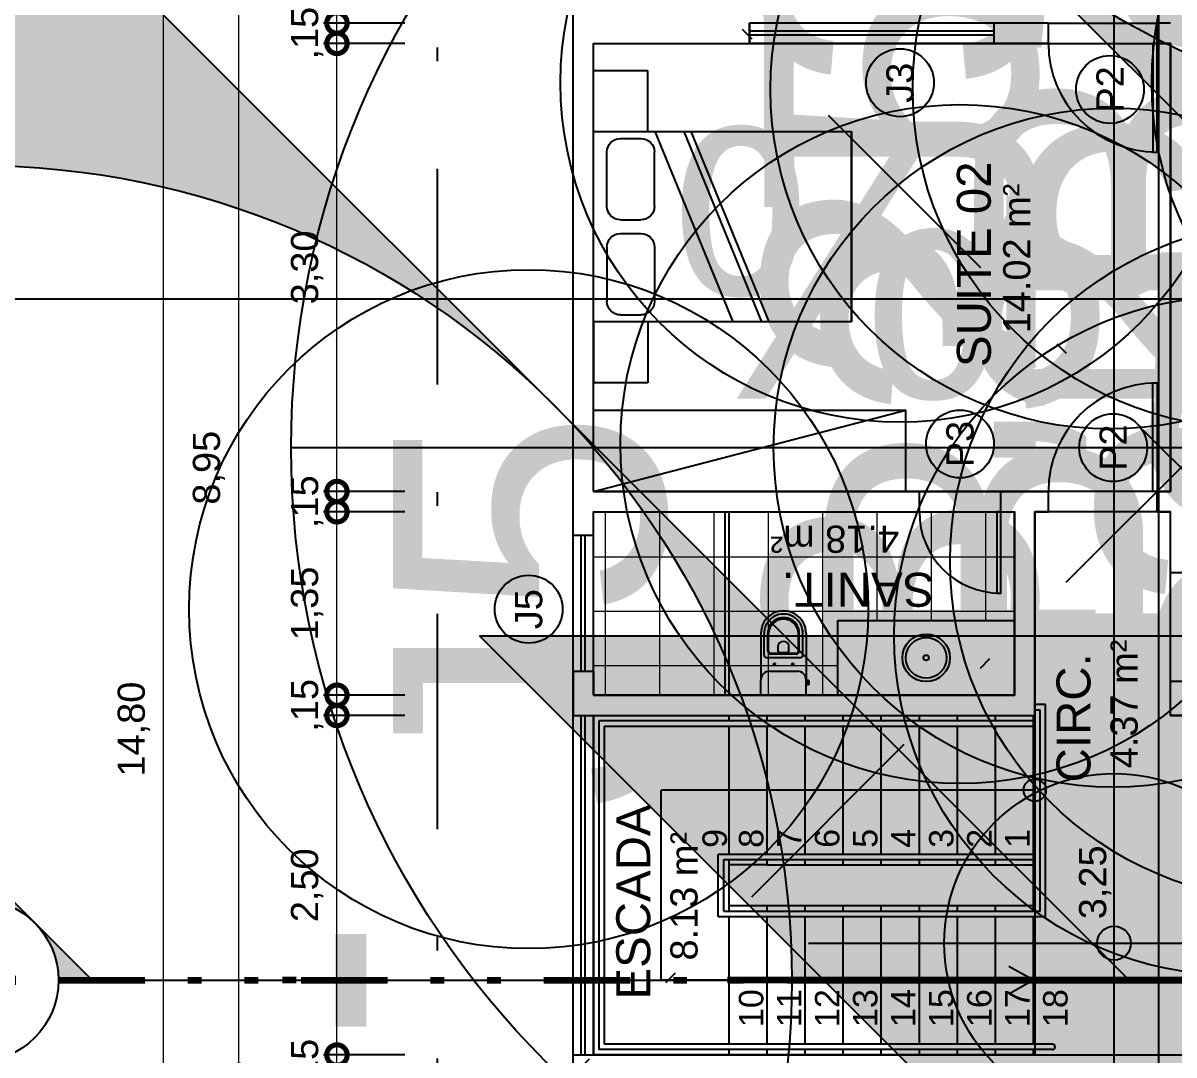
# Model space of a CAD drawing. Header units: metres. Extents: x 47682 to 48001, y 23344 to 23573.
# Drawn here: x 47864.01 to 47872.48, y 23389.68 to 23397.28 of the extents above; entities that cross this region are included whole.
import ezdxf
from ezdxf.enums import TextEntityAlignment as Align

# ---------------------------------------------------------------- set-up
doc = ezdxf.new("R2010")
doc.units = ezdxf.units.M
doc.header["$LTSCALE"] = 0.25
doc.header["$PDMODE"] = 96
doc.linetypes.add('DASHDOT2', pattern=[12.7, 6.35, -3.175, 0, -3.175])
doc.linetypes.add('DIVIDEX2', pattern=[63.5, 25.4, -12.7, 0, -12.7, 0, -12.7])
for name, color, linetype in [('0 @ 0.1', 7, 'Continuous'), ('0 @ 1', 7, 'Continuous'), ('ARQ_ALV CT', 4, 'Continuous'), ('ARQ_ALV VS', 2, 'Continuous'), ('ARQ_ESQ CT', 30, 'Continuous'), ('ARQ_GRADIL', 2, 'Continuous'), ('ARQ_METAL CT', 2, 'Continuous'), ('ARQ_METAL CT @ 1', 2, 'Continuous'), ('ARQ_MOB 01', 1, 'Continuous'), ('ARQ_PISO 01', 1, 'Continuous'), ('ARQ_PROJ SUP', 1, 'DASHDOT2'), ('ARQ_SAN 01', 1, 'Continuous'), ('ARQ_SAN 02', 2, 'Continuous'), ('ARQ_SIMB 01', 1, 'Continuous'), ('ARQ_TXT 01', 1, 'Continuous'), ('LOUÇA', 2, 'Continuous'), ('SIMB_01', 1, 'Continuous'), ('SIMB_02', 2, 'Continuous'), ('SIMB_PREENCHIMENTO', 253, 'Continuous'), ('SIMB_TXT', 1, 'Continuous')]:
    doc.layers.add(name, color=color, linetype=linetype)
for name, color, linetype, true_color, plot in [('ARQ_0', 7, 'Continuous', 0xff7400, False), ('ARQ_0_AREAS', 7, 'Continuous', 0x5a1694, False), ('ARQ_0_AREAS @ 0.1', 7, 'Continuous', 0x5a1694, False), ('ARQ_0_AREAS @ 1', 7, 'Continuous', 0x5a1694, False)]:
    doc.layers.add(name, color=color, linetype=linetype, true_color=true_color, plot=plot)
for name, color, linetype, lineweight in [('ARQ_CINZA 03', 252, 'Continuous', 9), ('ARQ_CINZA 06', 255, 'Continuous', 9), ('SIMB_LCT', 252, 'DIVIDEX2', 100)]:
    doc.layers.add(name, color=color, linetype=linetype, lineweight=lineweight)
doc.layers.add('ARQ_COTA_AZUL', color=5, linetype='Continuous', lineweight=20, true_color=0x0000ff)
doc.styles.add('Annot_1.8mm', font='arial.ttf', dxfattribs={"height": 1.8})
doc.styles.add('Annot_2.0mm', font='arial.ttf', dxfattribs={"height": 2})
doc.styles.add('Annot_2.5mm', font='arial.ttf', dxfattribs={"height": 2.5})
doc.styles.add('cota', font='arial.ttf')
doc.styles.add('SIMB', font='arial.ttf')
doc.dimstyles.new('Info 01 - annot', dxfattribs={"dimtxt": 2, "dimasz": 3, "dimexe": 1, "dimexo": 1, "dimgap": 1, "dimtad": 1, "dimzin": 4, "dimtxsty": 'cota', "dimblk": 'DOTSMALL', "dimcen": 2, "dimdle": 1, "dimclrd": 256, "dimclre": 256, "dimclrt": 1, "dimazin": 2, "dimtfac": 0.09, "dimtix": 1, "dimtmove": 2, "dimatfit": 2, "dimfxl": 5, "dimfxlon": 1, "dimtolj": 1, "dimtzin": 4, "dimlwd": -1, "dimarcsym": 1})

# ---------------------------------------------------------------- blocks, each defined once
blk = doc.blocks.new('nivel_PB_A_D')
at = {"layer": 'SIMB_PREENCHIMENTO', "transparency": 33554587}
h = blk.add_hatch(color=256, dxfattribs=at)
h.dxf.hatch_style = 1
h.paths.add_polyline_path([(0, 1.25, 0.414214), (-1.25, 0), (0, 0)])
h.paths.add_polyline_path([(1.25, 0), (0, 0), (0, -1.25, 0.414214)])
at = {"layer": 'SIMB_01'}
for p, q in [((0, 2.25), (0, -2.25)), ((-2.25, 0), (9.25, 0))]:
    blk.add_line(p, q, dxfattribs=at)
blk.add_circle((0, 0), 1.25, dxfattribs=at)
at = {"layer": 'SIMB_TXT', "style": 'SIMB'}
blk.add_attdef('00,00', (1.7629, 0.5764), '', height=2, dxfattribs=at)
blk = doc.blocks.new('*U416')
at = {"layer": 'ARQ_0_AREAS @ 0.1', "xscale": 0.1, "yscale": 0.1, "zscale": 0.1}
blk.add_blockref('nivel_PB_A_D', (0.9733, 4.9666), dxfattribs=at).add_auto_attribs({'00,00': '3,25'})
at = {"layer": 'ARQ_0_AREAS @ 1'}
blk.add_blockref('nivel_PB_A_D', (0.9733, 4.9666), dxfattribs=at).add_auto_attribs({'00,00': '3,25'})
blk = doc.blocks.new('*U68')
at = {"layer": 'SIMB_PREENCHIMENTO', "transparency": 33554587}
h = blk.add_hatch(color=256, dxfattribs=at)
h.dxf.hatch_style = 1
h.paths.add_polyline_path([(0, 8.4834), (-4.1516, 4.3318, -0.401827), (4.1516, 4.3318)])
h = blk.add_hatch(color=256, dxfattribs=at)
h.dxf.hatch_style = 1
h.paths.add_polyline_path([(-4.3318, 4.1516), (-8.4834, 0), (-6, 0, -0.193399)])
h = blk.add_hatch(color=256, dxfattribs=at)
h.dxf.hatch_style = 1
h.paths.add_polyline_path([(4.3318, 4.1516, -0.193399), (6, 0), (8.4834, 0)])
at = {"layer": 'SIMB_01'}
for p, q in [((-8.4834, 0), (0, 8.4834)), ((8.4834, 0), (0, 8.4834)), ((0, -6), (0, 6)), ((-6, 0), (-8.4834, 0)), ((6, 0), (8.4834, 0))]:
    blk.add_line(p, q, dxfattribs=at)
blk.add_circle((0, 0), 6, dxfattribs=at)
at = {"layer": 'SIMB_LCT'}
blk.add_line((6, 0), (69.0609, 0), dxfattribs=at)
at = {"layer": 'SIMB_TXT', "style": 'SIMB'}
for tag, height, p in [('000', 3.5, (-2.25, 0)), ('999', 2, (2.5253, 0))]:
    blk.add_attdef(tag, text='', height=height, rotation=90, dxfattribs=at).set_placement(p, align=Align.MIDDLE_CENTER)
blk = doc.blocks.new('*U417')
at = {"layer": '0 @ 0.1', "xscale": 0.1, "yscale": 0.1, "zscale": 0.1, "rotation": 269.9999999999999}
blk.add_blockref('*U68', (0.7, 13.3388), dxfattribs=at).add_auto_attribs({'999': '-', '000': 'A'})
at = {"layer": '0 @ 1'}
ref = blk.add_blockref('*U68', (0.7, 13.3388), dxfattribs=dict(at, rotation=269.9999999999999))
ref.add_attrib('999', '-', dxfattribs={"layer": 'SIMB_TXT', "height": 2, "style": 'SIMB'}).set_placement((0.7, 10.8134), align=Align.MIDDLE_CENTER)
blk = doc.blocks.new('*U69')
at = {"layer": 'SIMB_LCT'}
blk.add_line((-6, 0), (-54.4834, 0), dxfattribs=at)
at = {"layer": 'SIMB_TXT', "style": 'SIMB'}
for tag, height, p in [('000', 3.5, (-2.25, 0)), ('999', 2, (2.5253, 0))]:
    blk.add_attdef(tag, text='', height=height, rotation=90, dxfattribs=at).set_placement(p, align=Align.MIDDLE_CENTER)
blk = doc.blocks.new('*U418')
at = {"layer": '0 @ 1', "rotation": 269.9999999999999}
blk.add_blockref('*U69', (0.7, -4.5368), dxfattribs=at)
blk = doc.blocks.new('*U30')
at = {"layer": 'SIMB_PREENCHIMENTO', "transparency": 33554587}
h = blk.add_hatch(color=256, dxfattribs=at)
h.dxf.hatch_style = 1
h.paths.add_polyline_path([(-4.3318, 4.1516), (-8.4834, 0), (-6, 0, -0.193399)])
at = {"layer": 'SIMB_01'}
blk.add_line((-8.4834, 0), (0, 8.4834), dxfattribs=at)
blk.add_circle((0, 0), 6, dxfattribs=at)
at = {"layer": 'SIMB_TXT', "style": 'SIMB'}
for tag, height, p in [('000', 3.5, (0, 2.25)), ('999', 2, (0, -2.5253))]:
    blk.add_attdef(tag, text='', height=height, dxfattribs=at).set_placement(p, align=Align.MIDDLE_CENTER)
blk = doc.blocks.new('*U420')
at = {"layer": '0 @ 1'}
blk.add_blockref('*U30', (12.9648, 1.9), dxfattribs=at)
blk = doc.blocks.new('VASO_BELL')
at = {"true_color": 0xffffff}
h = blk.add_hatch(color=7, dxfattribs=at)
h.dxf.hatch_style = 1
edge = h.paths.add_edge_path()
edge.add_line((0, 0), (0.37, 0))
edge.add_line((0.37, 0), (0.37, -0.126))
edge.add_line((0.37, -0.126), (0.37, -0.505))
edge.add_arc((0.185, -0.505), 0.185, 180, 360, ccw=False)
edge.add_line((0, -0.505), (0, -0.126))
edge.add_line((0, -0.126), (0, 0))
h = blk.add_hatch(color=7, dxfattribs=at)
h.dxf.hatch_style = 1
h.paths.add_polyline_path([(-0.0067, -0.0855), (-0.0217, -0.0855), (-0.0217, -0.1205), (-0.0067, -0.1205)])
h = blk.add_hatch(color=7, dxfattribs=at)
h.dxf.hatch_style = 1
h.paths.add_polyline_path([(0, -0.089), (-0.0067, -0.089), (-0.0067, -0.1171), (0, -0.1171)])
at = {"layer": 'ARQ_SAN 01'}
for p, q in [((0.0565, -0.3611), (0.0565, -0.505)), ((0.0625, -0.3611), (0.0625, -0.505)), ((0.0815, -0.3361), (0.2885, -0.3361)), ((0.0815, -0.3421), (0.2885, -0.3421)), ((0.141, -0.3532), (0.141, -0.4061)), ((0.229, -0.3532), (0.229, -0.4061)), ((0.3075, -0.3611), (0.3075, -0.505)), ((0.3135, -0.3611), (0.3135, -0.505))]:
    blk.add_line(p, q, dxfattribs=at)
for centre in [(0.11, -0.255), (0.26, -0.255)]:
    blk.add_circle(centre, 0.0075, dxfattribs=at)
for centre, radius, start, end in [((0.0815, -0.3611), 0.025, 90, 180), ((0.0815, -0.3611), 0.019, 90, 180), ((0.1911, -0.5922), 0.2442, 91.42642, 101.83306), ((0.1789, -0.5922), 0.2442, 78.16694, 88.57358), ((0.2885, -0.3611), 0.025, 0, 90), ((0.2885, -0.3611), 0.019, 0, 90), ((0.168, -0.4061), 0.027, 180, 229.16778), ((0.185, -0.3864), 0.053, 229.16778, 310.83222), ((0.202, -0.4061), 0.027, 310.83222, 0), ((0.185, -0.5055), 0.1285, 179.77728, 0.22272), ((0.185, -0.4994), 0.1226, 182.60055, 357.39945)]:
    blk.add_arc(centre, radius, start, end, dxfattribs=at)
at = {"layer": 'ARQ_SAN 02'}
for p, q in [((0, 0), (0, -0.126)), ((0, 0), (0.37, 0)), ((0.37, 0), (0.37, -0.126)), ((-0.0217, -0.0855), (-0.0065, -0.0855)), ((-0.0217, -0.1205), (-0.0217, -0.0855)), ((-0.0067, -0.1205), (-0.0067, -0.0855)), ((0, -0.089), (-0.0067, -0.089)), ((-0.0217, -0.1205), (-0.0067, -0.1205)), ((0, -0.1171), (-0.0067, -0.1171)), ((0, -0.505), (0, -0.126)), ((0.37, -0.505), (0.37, -0.126)), ((0.301, -0.195), (0.069, -0.195)), ((0.026, -0.3311), (0.026, -0.505)), ((0.051, -0.3061), (0.319, -0.3061)), ((0.344, -0.3311), (0.344, -0.505))]:
    blk.add_line(p, q, dxfattribs=at)
for centre, radius, start, end in [((0.069, -0.126), 0.069, 180, 270), ((0.301, -0.126), 0.069, 270, 0), ((0.051, -0.3311), 0.025, 90, 180), ((0.319, -0.3311), 0.025, 0, 90), ((0.185, -0.505), 0.185, 180, 0), ((0.185, -0.505), 0.159, 180, 0)]:
    blk.add_arc(centre, radius, start, end, dxfattribs=at)
blk = doc.blocks.new('_DotSmall')
at = {"color": 0, "linetype": 'ByBlock', "const_width": 0.5}
blk.add_lwpolyline([(-0.0625, 0, 1), (0.0625, 0, 1)], format="xyb", close=True, dxfattribs=at)
blk = doc.blocks.new('*D149')
at = {"layer": 'ARQ_COTA_AZUL', "lineweight": -2, "transparency": 16777216}
for p, q in [((0, 10.188), (0, 10.788)), ((0.15, 10.188), (0.15, 10.788))]:
    blk.add_line(p, q, dxfattribs=at)
at = {"layer": 'ARQ_COTA_AZUL', "transparency": 16777216}
blk.add_line((-0.1, 10.688), (0.25, 10.688), dxfattribs=at)
at = {"layer": 'Defpoints', "color": 0, "transparency": 16777216}
for p in [(0.15, 10.688), (0, 8.95), (0.15, 8.95)]:
    blk.add_point(p, dxfattribs=at)
at = {"layer": 'ARQ_COTA_AZUL', "transparency": 16777216, "xscale": 0.3, "yscale": 0.3, "zscale": 0.3}
blk.add_blockref('_DotSmall', (0, 10.688), dxfattribs=at)
at = {"layer": 'ARQ_COTA_AZUL', "transparency": 16777216, "xscale": 0.3, "yscale": 0.3, "zscale": 0.3, "rotation": 180}
blk.add_blockref('_DotSmall', (0.15, 10.688), dxfattribs=at)
at = {"layer": 'ARQ_COTA_AZUL', "color": 1, "transparency": 16777216, "insert": (0.075, 10.9081), "char_height": 0.2, "attachment_point": 5, "style": 'cota'}
blk.add_mtext('\\A1;,15', dxfattribs=at)
blk = doc.blocks.new('*D150')
at = {"layer": 'ARQ_COTA_AZUL', "lineweight": -2, "transparency": 16777216}
for p, q in [((0.15, 10.188), (0.15, 10.788)), ((2.65, 10.188), (2.65, 10.788))]:
    blk.add_line(p, q, dxfattribs=at)
at = {"layer": 'ARQ_COTA_AZUL', "transparency": 16777216}
blk.add_line((0.05, 10.688), (2.75, 10.688), dxfattribs=at)
at = {"layer": 'Defpoints', "color": 0, "transparency": 16777216}
for p in [(2.65, 10.688), (0.15, 8.95), (2.65, 8.95)]:
    blk.add_point(p, dxfattribs=at)
at = {"layer": 'ARQ_COTA_AZUL', "transparency": 16777216, "xscale": 0.3, "yscale": 0.3, "zscale": 0.3, "rotation": 180}
blk.add_blockref('_DotSmall', (0.15, 10.688), dxfattribs=at)
at = {"layer": 'ARQ_COTA_AZUL', "transparency": 16777216, "xscale": 0.3, "yscale": 0.3, "zscale": 0.3}
blk.add_blockref('_DotSmall', (2.65, 10.688), dxfattribs=at)
at = {"layer": 'ARQ_COTA_AZUL', "color": 1, "transparency": 16777216, "insert": (1.4, 10.9081), "char_height": 0.2, "attachment_point": 5, "style": 'cota'}
blk.add_mtext('\\A1;2,50', dxfattribs=at)
blk = doc.blocks.new('*D151')
at = {"layer": 'ARQ_COTA_AZUL', "lineweight": -2, "transparency": 16777216}
for p, q in [((2.65, 10.188), (2.65, 10.788)), ((2.8, 10.188), (2.8, 10.788))]:
    blk.add_line(p, q, dxfattribs=at)
at = {"layer": 'ARQ_COTA_AZUL', "transparency": 16777216}
blk.add_line((2.55, 10.688), (2.9, 10.688), dxfattribs=at)
at = {"layer": 'Defpoints', "color": 0, "transparency": 16777216}
for p in [(2.8, 10.688), (2.65, 8.95), (2.8, 8.8)]:
    blk.add_point(p, dxfattribs=at)
at = {"layer": 'ARQ_COTA_AZUL', "transparency": 16777216, "xscale": 0.3, "yscale": 0.3, "zscale": 0.3}
blk.add_blockref('_DotSmall', (2.65, 10.688), dxfattribs=at)
at = {"layer": 'ARQ_COTA_AZUL', "transparency": 16777216, "xscale": 0.3, "yscale": 0.3, "zscale": 0.3, "rotation": 180}
blk.add_blockref('_DotSmall', (2.8, 10.688), dxfattribs=at)
at = {"layer": 'ARQ_COTA_AZUL', "color": 1, "transparency": 16777216, "insert": (2.725, 10.9081), "char_height": 0.2, "attachment_point": 5, "style": 'cota'}
blk.add_mtext('\\A1;,15', dxfattribs=at)
blk = doc.blocks.new('*D194')
at = {"layer": 'ARQ_COTA_AZUL', "lineweight": -2, "transparency": 16777216}
for p, q in [((4.3, 10.188), (4.3, 10.788)), ((7.6, 10.188), (7.6, 10.788))]:
    blk.add_line(p, q, dxfattribs=at)
at = {"layer": 'ARQ_COTA_AZUL', "transparency": 16777216}
blk.add_line((4.2, 10.688), (7.7, 10.688), dxfattribs=at)
at = {"layer": 'Defpoints', "color": 0, "transparency": 16777216}
for p in [(7.6, 10.688), (4.3, 8.8), (7.6, 8.8)]:
    blk.add_point(p, dxfattribs=at)
at = {"layer": 'ARQ_COTA_AZUL', "transparency": 16777216, "xscale": 0.3, "yscale": 0.3, "zscale": 0.3, "rotation": 180}
blk.add_blockref('_DotSmall', (4.3, 10.688), dxfattribs=at)
at = {"layer": 'ARQ_COTA_AZUL', "transparency": 16777216, "xscale": 0.3, "yscale": 0.3, "zscale": 0.3}
blk.add_blockref('_DotSmall', (7.6, 10.688), dxfattribs=at)
at = {"layer": 'ARQ_COTA_AZUL', "color": 1, "transparency": 16777216, "insert": (5.95, 10.9081), "char_height": 0.2, "attachment_point": 5, "style": 'cota'}
blk.add_mtext('\\A1;3,30', dxfattribs=at)
blk = doc.blocks.new('*D195')
at = {"layer": 'ARQ_COTA_AZUL', "lineweight": -2, "transparency": 16777216}
for p, q in [((4.15, 10.188), (4.15, 10.788)), ((4.3, 10.188), (4.3, 10.788))]:
    blk.add_line(p, q, dxfattribs=at)
at = {"layer": 'ARQ_COTA_AZUL', "transparency": 16777216}
blk.add_line((4.05, 10.688), (4.4, 10.688), dxfattribs=at)
at = {"layer": 'Defpoints', "color": 0, "transparency": 16777216}
for p in [(4.3, 10.688), (4.15, 8.8), (4.3, 8.8)]:
    blk.add_point(p, dxfattribs=at)
at = {"layer": 'ARQ_COTA_AZUL', "transparency": 16777216, "xscale": 0.3, "yscale": 0.3, "zscale": 0.3}
blk.add_blockref('_DotSmall', (4.15, 10.688), dxfattribs=at)
at = {"layer": 'ARQ_COTA_AZUL', "transparency": 16777216, "xscale": 0.3, "yscale": 0.3, "zscale": 0.3, "rotation": 180}
blk.add_blockref('_DotSmall', (4.3, 10.688), dxfattribs=at)
at = {"layer": 'ARQ_COTA_AZUL', "color": 1, "transparency": 16777216, "insert": (4.225, 10.9081), "char_height": 0.2, "attachment_point": 5, "style": 'cota'}
blk.add_mtext('\\A1;,15', dxfattribs=at)
blk = doc.blocks.new('*D196')
at = {"layer": 'ARQ_COTA_AZUL', "lineweight": -2, "transparency": 16777216}
for p, q in [((2.8, 10.188), (2.8, 10.788)), ((4.15, 10.188), (4.15, 10.788))]:
    blk.add_line(p, q, dxfattribs=at)
at = {"layer": 'ARQ_COTA_AZUL', "transparency": 16777216}
blk.add_line((2.7, 10.688), (4.25, 10.688), dxfattribs=at)
at = {"layer": 'Defpoints', "color": 0, "transparency": 16777216}
for p in [(4.15, 10.688), (2.8, 8.8), (4.15, 8.8)]:
    blk.add_point(p, dxfattribs=at)
at = {"layer": 'ARQ_COTA_AZUL', "transparency": 16777216, "xscale": 0.3, "yscale": 0.3, "zscale": 0.3, "rotation": 180}
blk.add_blockref('_DotSmall', (2.8, 10.688), dxfattribs=at)
at = {"layer": 'ARQ_COTA_AZUL', "transparency": 16777216, "xscale": 0.3, "yscale": 0.3, "zscale": 0.3}
blk.add_blockref('_DotSmall', (4.15, 10.688), dxfattribs=at)
at = {"layer": 'ARQ_COTA_AZUL', "color": 1, "transparency": 16777216, "insert": (3.475, 10.9081), "char_height": 0.2, "attachment_point": 5, "style": 'cota'}
blk.add_mtext('\\A1;1,35', dxfattribs=at)
blk = doc.blocks.new('*D189')
at = {"layer": 'ARQ_COTA_AZUL', "lineweight": -2, "transparency": 16777216}
for p, q in [((7.6, 10.188), (7.6, 10.788)), ((7.75, 10.188), (7.75, 10.788))]:
    blk.add_line(p, q, dxfattribs=at)
at = {"layer": 'ARQ_COTA_AZUL', "transparency": 16777216}
blk.add_line((7.5, 10.688), (7.85, 10.688), dxfattribs=at)
at = {"layer": 'Defpoints', "color": 0, "transparency": 16777216}
for p in [(7.75, 10.688), (7.75, 8.95), (7.6, 8.8)]:
    blk.add_point(p, dxfattribs=at)
at = {"layer": 'ARQ_COTA_AZUL', "transparency": 16777216, "xscale": 0.3, "yscale": 0.3, "zscale": 0.3}
blk.add_blockref('_DotSmall', (7.6, 10.688), dxfattribs=at)
at = {"layer": 'ARQ_COTA_AZUL', "transparency": 16777216, "xscale": 0.3, "yscale": 0.3, "zscale": 0.3, "rotation": 180}
blk.add_blockref('_DotSmall', (7.75, 10.688), dxfattribs=at)
at = {"layer": 'ARQ_COTA_AZUL', "color": 1, "transparency": 16777216, "insert": (7.675, 10.9081), "char_height": 0.2, "attachment_point": 5, "style": 'cota'}
blk.add_mtext('\\A1;,15', dxfattribs=at)
blk = doc.blocks.new('*D190')
at = {"layer": 'ARQ_COTA_AZUL', "lineweight": -2, "transparency": 16777216}
for p, q in [((7.75, 10.188), (7.75, 10.788)), ((8.95, 10.188), (8.95, 10.788))]:
    blk.add_line(p, q, dxfattribs=at)
at = {"layer": 'ARQ_COTA_AZUL', "transparency": 16777216}
blk.add_line((7.65, 10.688), (9.05, 10.688), dxfattribs=at)
at = {"layer": 'Defpoints', "color": 0, "transparency": 16777216}
for p in [(8.95, 10.688), (7.75, 8.95), (8.95, 8.95)]:
    blk.add_point(p, dxfattribs=at)
at = {"layer": 'ARQ_COTA_AZUL', "transparency": 16777216, "xscale": 0.3, "yscale": 0.3, "zscale": 0.3, "rotation": 180}
blk.add_blockref('_DotSmall', (7.75, 10.688), dxfattribs=at)
at = {"layer": 'ARQ_COTA_AZUL', "transparency": 16777216, "xscale": 0.3, "yscale": 0.3, "zscale": 0.3}
blk.add_blockref('_DotSmall', (8.95, 10.688), dxfattribs=at)
at = {"layer": 'ARQ_COTA_AZUL', "color": 1, "transparency": 16777216, "insert": (8.35, 10.9081), "char_height": 0.2, "attachment_point": 5, "style": 'cota'}
blk.add_mtext('\\A1;1,20', dxfattribs=at)
blk = doc.blocks.new('*U23')
at = {"layer": 'SIMB_02'}
blk.add_line((6, 0), (67.1449, 0), dxfattribs=at)
at = {"layer": 'SIMB_TXT', "style": 'SIMB'}
blk.add_attdef('TITULO_DO_DESENHO', text='', height=4.5, dxfattribs=at).set_placement((10.0224, 1), align=Align.BOTTOM_LEFT)
blk.add_attdef('NUM', text='', height=4.5, dxfattribs=at).set_placement((0, 0), align=Align.MIDDLE_CENTER)
blk.add_attdef('ESCALA', (21.3039, -4.5825), '', height=2, dxfattribs=at)
blk = doc.blocks.new('*U421')
at = {"layer": '0 @ 1'}
blk.add_blockref('*U23', (-8.5446, -4.7627), dxfattribs=at)
blk = doc.blocks.new('*U22')
at = {"layer": 'SIMB_02'}
blk.add_circle((0, 0), 2.5, dxfattribs=at)
at = {"layer": 'SIMB_TXT', "style": 'SIMB'}
blk.add_attdef('CDESQ', text='', height=2, dxfattribs=at).set_placement((0, 0), align=Align.MIDDLE_CENTER)
blk = doc.blocks.new('*U422')
at = {"layer": '0 @ 0.1', "xscale": 0.1, "yscale": 0.1, "zscale": 0.1}
blk.add_blockref('*U22', (4.6493, 6.1009), dxfattribs=at).add_auto_attribs({'CDESQ': 'P3'})
at = {"layer": '0 @ 1'}
blk.add_blockref('*U22', (4.6493, 6.1009), dxfattribs=at).add_auto_attribs({'CDESQ': 'P3'})
blk = doc.blocks.new('*U423')
at = {"layer": '0 @ 0.1', "xscale": 0.1, "yscale": 0.1, "zscale": 0.1}
blk.add_blockref('*U22', (3.7867, 3.6738), dxfattribs=at).add_auto_attribs({'CDESQ': 'P3'})
at = {"layer": '0 @ 1'}
blk.add_blockref('*U22', (3.7867, 3.6738), dxfattribs=at).add_auto_attribs({'CDESQ': 'P3'})
blk = doc.blocks.new('*U424')
at = {"layer": '0 @ 0.1', "xscale": 0.1, "yscale": 0.1, "zscale": 0.1}
blk.add_blockref('*U22', (7.2607, 4.9963), dxfattribs=at).add_auto_attribs({'CDESQ': 'P2'})
at = {"layer": '0 @ 1'}
blk.add_blockref('*U22', (7.2607, 4.9963), dxfattribs=at).add_auto_attribs({'CDESQ': 'P2'})
blk = doc.blocks.new('*U425')
at = {"layer": '0 @ 0.1', "xscale": 0.1, "yscale": 0.1, "zscale": 0.1}
blk.add_blockref('*U22', (4.6225, 4.9729), dxfattribs=at).add_auto_attribs({'CDESQ': 'P2'})
at = {"layer": '0 @ 1'}
blk.add_blockref('*U22', (4.6225, 4.9729), dxfattribs=at).add_auto_attribs({'CDESQ': 'P2'})
blk = doc.blocks.new('*U426')
at = {"layer": '0 @ 0.1', "xscale": 0.1, "yscale": 0.1, "zscale": 0.1}
blk.add_blockref('*U22', (7.266, 3.9487), dxfattribs=at).add_auto_attribs({'CDESQ': 'P2'})
at = {"layer": '0 @ 1'}
blk.add_blockref('*U22', (7.266, 3.9487), dxfattribs=at).add_auto_attribs({'CDESQ': 'P2'})
blk = doc.blocks.new('*U427')
at = {"layer": '0 @ 0.1', "xscale": 0.1, "yscale": 0.1, "zscale": 0.1}
blk.add_blockref('*U22', (3.2379, 4.0854), dxfattribs=at).add_auto_attribs({'CDESQ': 'P2'})
at = {"layer": '0 @ 1'}
blk.add_blockref('*U22', (3.2379, 4.0854), dxfattribs=at).add_auto_attribs({'CDESQ': 'P2'})
blk = doc.blocks.new('*U428')
at = {"layer": '0 @ 0.1', "xscale": 0.1, "yscale": 0.1, "zscale": 0.1}
blk.add_blockref('*U22', (3.4333, 9.2765), dxfattribs=at).add_auto_attribs({'CDESQ': 'J5'})
at = {"layer": '0 @ 1'}
blk.add_blockref('*U22', (3.4333, 9.2765), dxfattribs=at).add_auto_attribs({'CDESQ': 'J5'})
blk = doc.blocks.new('*D157')
at = {"layer": 'ARQ_COTA_AZUL', "lineweight": -2, "transparency": 16777216}
for p, q in [((0, 10.9105), (0, 11.5105)), ((8.95, 10.9105), (8.95, 11.5105))]:
    blk.add_line(p, q, dxfattribs=at)
at = {"layer": 'ARQ_COTA_AZUL', "transparency": 16777216}
blk.add_line((-0.1, 11.4105), (9.05, 11.4105), dxfattribs=at)
at = {"layer": 'Defpoints', "color": 0, "transparency": 16777216}
for p in [(8.95, 11.4105), (8.95, 8.95), (0, 7.7)]:
    blk.add_point(p, dxfattribs=at)
at = {"layer": 'ARQ_COTA_AZUL', "transparency": 16777216, "xscale": 0.3, "yscale": 0.3, "zscale": 0.3, "rotation": 180}
blk.add_blockref('_DotSmall', (0, 11.4105), dxfattribs=at)
at = {"layer": 'ARQ_COTA_AZUL', "transparency": 16777216, "xscale": 0.3, "yscale": 0.3, "zscale": 0.3}
blk.add_blockref('_DotSmall', (8.95, 11.4105), dxfattribs=at)
at = {"layer": 'ARQ_COTA_AZUL', "color": 1, "transparency": 16777216, "insert": (4.475, 11.6306), "char_height": 0.2, "attachment_point": 5, "style": 'cota'}
blk.add_mtext('\\A1;8,95', dxfattribs=at)
blk = doc.blocks.new('*D165')
at = {"layer": 'ARQ_COTA_AZUL', "transparency": 16777216}
blk.add_line((-5.6317, 7.6), (-5.6317, 8.9), dxfattribs=at)
at = {"layer": 'ARQ_COTA_AZUL', "lineweight": -2, "transparency": 16777216}
for p, q in [((-5.1317, 8.8), (-5.7317, 8.8)), ((-5.1317, 7.7), (-5.7317, 7.7))]:
    blk.add_line(p, q, dxfattribs=at)
at = {"layer": 'Defpoints', "color": 0, "transparency": 16777216}
for p in [(-5.6317, 8.8), (0.15, 8.8), (-4.85, 7.7)]:
    blk.add_point(p, dxfattribs=at)
at = {"layer": 'ARQ_COTA_AZUL', "transparency": 16777216, "xscale": 0.3, "yscale": 0.3, "zscale": 0.3}
for p, rotation in [((-5.6317, 8.8), 90), ((-5.6317, 7.7), 270)]:
    blk.add_blockref('_DotSmall', p, dxfattribs=dict(at, rotation=rotation))
at = {"layer": 'ARQ_COTA_AZUL', "color": 1, "transparency": 16777216, "insert": (-5.8518, 8.25), "char_height": 0.2, "attachment_point": 5, "rotation": 90, "style": 'cota'}
blk.add_mtext('\\A1;1,10', dxfattribs=at)
blk = doc.blocks.new('*D163')
at = {"layer": 'ARQ_COTA_AZUL', "transparency": 16777216}
blk.add_line((-5.6317, 8.7), (-5.6317, 9.05), dxfattribs=at)
at = {"layer": 'ARQ_COTA_AZUL', "lineweight": -2, "transparency": 16777216}
for p, q in [((-5.1317, 8.95), (-5.7317, 8.95)), ((-5.1317, 8.8), (-5.7317, 8.8))]:
    blk.add_line(p, q, dxfattribs=at)
at = {"layer": 'Defpoints', "color": 0, "transparency": 16777216}
for p in [(-5.6317, 8.95), (0.15, 8.95), (0.15, 8.8)]:
    blk.add_point(p, dxfattribs=at)
at = {"layer": 'ARQ_COTA_AZUL', "transparency": 16777216, "xscale": 0.3, "yscale": 0.3, "zscale": 0.3}
for p, rotation in [((-5.6317, 8.95), 270), ((-5.6317, 8.8), 90)]:
    blk.add_blockref('_DotSmall', p, dxfattribs=dict(at, rotation=rotation))
at = {"layer": 'ARQ_COTA_AZUL', "color": 1, "transparency": 16777216, "insert": (-5.8518, 8.875), "char_height": 0.2, "attachment_point": 5, "rotation": 90, "style": 'cota'}
blk.add_mtext('\\A1;,15', dxfattribs=at)
blk = doc.blocks.new('*D137')
at = {"layer": 'ARQ_COTA_AZUL', "transparency": 16777216}
blk.add_line((-5.6317, 8.85), (-5.6317, 10.05), dxfattribs=at)
at = {"layer": 'ARQ_COTA_AZUL', "lineweight": -2, "transparency": 16777216}
for p, q in [((-5.1317, 9.95), (-5.7317, 9.95)), ((-5.1317, 8.95), (-5.7317, 8.95))]:
    blk.add_line(p, q, dxfattribs=at)
at = {"layer": 'Defpoints', "color": 0, "transparency": 16777216}
for p in [(-5.6317, 9.95), (-1, 9.95), (0.15, 8.95)]:
    blk.add_point(p, dxfattribs=at)
at = {"layer": 'ARQ_COTA_AZUL', "transparency": 16777216, "xscale": 0.3, "yscale": 0.3, "zscale": 0.3}
for p, rotation in [((-5.6317, 9.95), 90), ((-5.6317, 8.95), 270)]:
    blk.add_blockref('_DotSmall', p, dxfattribs=dict(at, rotation=rotation))
at = {"layer": 'ARQ_COTA_AZUL', "color": 1, "transparency": 16777216, "insert": (-5.8518, 9.45), "char_height": 0.2, "attachment_point": 5, "rotation": 90, "style": 'cota'}
blk.add_mtext('\\A1;1,00', dxfattribs=at)
blk = doc.blocks.new('*D168')
at = {"layer": 'ARQ_COTA_AZUL', "transparency": 16777216}
blk.add_line((10.9326, 4.45), (10.9326, 5.65), dxfattribs=at)
at = {"layer": 'ARQ_COTA_AZUL', "lineweight": -2, "transparency": 16777216}
for p, q in [((10.4326, 5.55), (11.0326, 5.55)), ((10.4326, 4.55), (11.0326, 4.55))]:
    blk.add_line(p, q, dxfattribs=at)
at = {"layer": 'Defpoints', "color": 0, "transparency": 16777216}
for p in [(4.15, 5.55), (10.9326, 5.55), (8.95, 4.55)]:
    blk.add_point(p, dxfattribs=at)
at = {"layer": 'ARQ_COTA_AZUL', "transparency": 16777216, "xscale": 0.3, "yscale": 0.3, "zscale": 0.3}
for p, rotation in [((10.9326, 5.55), 90), ((10.9326, 4.55), 270)]:
    blk.add_blockref('_DotSmall', p, dxfattribs=dict(at, rotation=rotation))
at = {"layer": 'ARQ_COTA_AZUL', "color": 1, "transparency": 16777216, "insert": (10.7125, 5.05), "char_height": 0.2, "attachment_point": 5, "rotation": 90, "style": 'cota'}
blk.add_mtext('\\A1;1,00', dxfattribs=at)
blk = doc.blocks.new('*D144')
at = {"layer": 'ARQ_COTA_AZUL', "transparency": 16777216}
blk.add_line((10.9326, 5.45), (10.9326, 5.8), dxfattribs=at)
at = {"layer": 'ARQ_COTA_AZUL', "lineweight": -2, "transparency": 16777216}
for p, q in [((10.4326, 5.7), (11.0326, 5.7)), ((10.4326, 5.55), (11.0326, 5.55))]:
    blk.add_line(p, q, dxfattribs=at)
at = {"layer": 'Defpoints', "color": 0, "transparency": 16777216}
for p in [(4.15, 5.7), (10.9326, 5.7), (4.15, 5.55)]:
    blk.add_point(p, dxfattribs=at)
at = {"layer": 'ARQ_COTA_AZUL', "transparency": 16777216, "xscale": 0.3, "yscale": 0.3, "zscale": 0.3}
for p, rotation in [((10.9326, 5.7), 270), ((10.9326, 5.55), 90)]:
    blk.add_blockref('_DotSmall', p, dxfattribs=dict(at, rotation=rotation))
at = {"layer": 'ARQ_COTA_AZUL', "color": 1, "transparency": 16777216, "insert": (10.7125, 5.625), "char_height": 0.2, "attachment_point": 5, "rotation": 90, "style": 'cota'}
blk.add_mtext('\\A1;,15', dxfattribs=at)
blk = doc.blocks.new('*D145')
at = {"layer": 'ARQ_COTA_AZUL', "transparency": 16777216}
blk.add_line((10.9326, 5.6), (10.9326, 8.9), dxfattribs=at)
at = {"layer": 'ARQ_COTA_AZUL', "lineweight": -2, "transparency": 16777216}
for p, q in [((10.4326, 8.8), (11.0326, 8.8)), ((10.4326, 5.7), (11.0326, 5.7))]:
    blk.add_line(p, q, dxfattribs=at)
at = {"layer": 'Defpoints', "color": 0, "transparency": 16777216}
for p in [(7.75, 8.8), (10.9326, 8.8), (4.15, 5.7)]:
    blk.add_point(p, dxfattribs=at)
at = {"layer": 'ARQ_COTA_AZUL', "transparency": 16777216, "xscale": 0.3, "yscale": 0.3, "zscale": 0.3}
for p, rotation in [((10.9326, 8.8), 90), ((10.9326, 5.7), 270)]:
    blk.add_blockref('_DotSmall', p, dxfattribs=dict(at, rotation=rotation))
at = {"layer": 'ARQ_COTA_AZUL', "color": 1, "transparency": 16777216, "insert": (10.7125, 7.25), "char_height": 0.2, "attachment_point": 5, "rotation": 90, "style": 'cota'}
blk.add_mtext('\\A1;3,10', dxfattribs=at)
blk = doc.blocks.new('*D199')
at = {"layer": 'ARQ_COTA_AZUL', "lineweight": -2, "transparency": 16777216}
for p, q in [((-4.85, 11.4642), (-4.85, 12.0642)), ((9.95, 11.4642), (9.95, 12.0642))]:
    blk.add_line(p, q, dxfattribs=at)
at = {"layer": 'ARQ_COTA_AZUL', "transparency": 16777216}
blk.add_line((-4.95, 11.9642), (10.05, 11.9642), dxfattribs=at)
at = {"layer": 'Defpoints', "color": 0, "transparency": 16777216}
for p in [(9.95, 11.9642), (9.95, 9.95), (-4.85, 7.7)]:
    blk.add_point(p, dxfattribs=at)
at = {"layer": 'ARQ_COTA_AZUL', "transparency": 16777216, "xscale": 0.3, "yscale": 0.3, "zscale": 0.3, "rotation": 180}
blk.add_blockref('_DotSmall', (-4.85, 11.9642), dxfattribs=at)
at = {"layer": 'ARQ_COTA_AZUL', "transparency": 16777216, "xscale": 0.3, "yscale": 0.3, "zscale": 0.3}
blk.add_blockref('_DotSmall', (9.95, 11.9642), dxfattribs=at)
at = {"layer": 'ARQ_COTA_AZUL', "color": 1, "transparency": 16777216, "insert": (2.55, 12.1843), "char_height": 0.2, "attachment_point": 5, "style": 'cota'}
blk.add_mtext('\\A1;14,80', dxfattribs=at)
blk = doc.blocks.new('CAMA 180')
at = {"layer": 'ARQ_MOB 01'}
for p, q in [((0.4, 1.15), (0, 1.15)), ((0, 0.7), (0, 1.15)), ((0.4, 0.7), (0.4, 1.15)), ((1.9, 0.7), (0, 0.7)), ((0, 0.7), (0, -0.7)), ((0.4525, -0.7), (1.026, 0.7)), ((0.665, -0.7), (1.2385, 0.7)), ((0.7181, -0.7), (1.2916, 0.7)), ((1.9, -0.7), (1.9, 0.7)), ((1.9, 0.7), (1.9, -0.7)), ((0.2, 0.6501), (0.35, 0.6501)), ((0.1, 0.1501), (0.1, 0.5501)), ((0.45, 0.1501), (0.45, 0.5501)), ((0.2, 0.0501), (0.35, 0.0501)), ((0.2, -0.0501), (0.35, -0.0501)), ((0.1, -0.1501), (0.1, -0.5501)), ((0.45, -0.1501), (0.45, -0.5501)), ((0.2, -0.6501), (0.35, -0.6501)), ((0, -0.7), (1.9, -0.7)), ((0, -0.7), (0, -1.15)), ((0.4, -0.7), (0.4, -1.15)), ((0, -1.15), (0.4, -1.15))]:
    blk.add_line(p, q, dxfattribs=at)
for centre, start, end in [((0.2, 0.5501), 90, 180), ((0.35, 0.5501), 0, 90), ((0.2, 0.1501), 180, 270), ((0.35, 0.1501), 270, 0), ((0.2, -0.1501), 90, 180), ((0.35, -0.1501), 0, 90), ((0.2, -0.5501), 180, 270), ((0.35, -0.5501), 270, 0)]:
    blk.add_arc(centre, 0.1, start, end, dxfattribs=at)
blk = doc.blocks.new('*U430')
at = {"layer": '0 @ 0.1', "xscale": 0.1, "yscale": 0.1, "zscale": 0.1}
blk.add_blockref('*U22', (7.3102, 6.5425), dxfattribs=at).add_auto_attribs({'CDESQ': 'J3'})
at = {"layer": '0 @ 1'}
blk.add_blockref('*U22', (7.3102, 6.5425), dxfattribs=at).add_auto_attribs({'CDESQ': 'J3'})
blk = doc.blocks.new('*U431')
at = {"layer": '0 @ 0.1', "xscale": 0.1, "yscale": 0.1, "zscale": 0.1}
blk.add_blockref('*U22', (7.3102, 2.1893), dxfattribs=at).add_auto_attribs({'CDESQ': 'J3'})
at = {"layer": '0 @ 1'}
blk.add_blockref('*U22', (7.3102, 2.1893), dxfattribs=at).add_auto_attribs({'CDESQ': 'J3'})
blk = doc.blocks.new('*U412')
at = {"layer": 'ARQ_CINZA 06'}
blk.add_hatch(color=256, dxfattribs=at).paths.add_polyline_path([(0, 0), (-5, -5), (5, -5)])
at = {"layer": 'ARQ_0'}
for p, q in [((0, 0), (0, -12.7758)), ((-6.3879, -6.3879), (6.3879, -6.3879))]:
    blk.add_line(p, q, dxfattribs=at)
blk.add_circle((0, -6.3879), 6.3879, dxfattribs=at)
at = {"layer": 'SIMB_01'}
blk.add_lwpolyline([(0, 0), (-5, -5), (5, -5), (0, 0)], dxfattribs=at)
at = {"layer": 'SIMB_01', "style": 'Annot_2.0mm'}
blk.add_attdef('INCLINACAO', text='', height=2, dxfattribs=at).set_placement((0, -6.3885), align=Align.MIDDLE_CENTER)
blk = doc.blocks.new('*U438')
at = {"layer": 'ARQ_METAL CT @ 1'}
ref = blk.add_blockref('*U412', (-1.7667, 4.6372), dxfattribs=dict(at, rotation=89.99999999999999))
ref.add_attrib('INCLINACAO', 'I =5%', dxfattribs={"layer": 'SIMB_01', "height": 2, "rotation": 90, "style": 'Annot_2.0mm'}).set_placement((5.9843, 4.6372), align=Align.MIDDLE_CENTER)
blk = doc.blocks.new('Pav_sup')
at = {"layer": 'ARQ_CINZA 03'}
h = blk.add_hatch(dxfattribs=at)
h.set_pattern_fill('_USER', color=256, scale=0.4, angle=270, double=1, pattern_type=0)
h.set_pattern_definition([(270, (4.15, 5.7), (0.4, -2e-16), []), (0, (4.15, 5.7), (0, 0.4), [])])
h.paths.add_polyline_path([(3.35, 7), (3.35, 5.7), (4.15, 5.7), (4.15, 8.8), (2.8, 8.8), (2.8, 7)])
at = {"layer": 'ARQ_0'}
blk.add_line((0.7, 12.7388), (0.7, -3.6885), dxfattribs=at)
at = {"layer": 'ARQ_0_AREAS'}
for points in [[(0, 8.95), (8.95, 8.95), (8.95, 0), (0, 0)], [(0, 8.95), (8.95, 8.95), (8.95, 0), (0, 0)], [(0.15, 8.8), (2.65, 8.8), (2.65, 5.55), (0.15, 5.55)], [(2.8, 8.8), (4.15, 8.8), (4.15, 5.7), (2.8, 5.7)], [(2.8, 8.8), (4.15, 8.8), (4.15, 5.7), (2.8, 5.7)], [(4.3, 8.8), (7.6, 8.8), (7.6, 4.55), (4.3, 4.55)], [(0.15, 4.4), (2.65, 4.4), (2.65, 4.55), (4.15, 4.55), (4.15, 5.55), (0.15, 5.55)]]:
    blk.add_lwpolyline(points, close=True, dxfattribs=at)
at = {"layer": 'ARQ_ALV CT'}
for p, q in [((0, 8.95), (0.15, 8.95)), ((0.15, 8.95), (0.15, 0.15)), ((2.975, 8.95), (2.65, 8.95)), ((2.65, 8.95), (2.65, 5.55)), ((2.975, 8.95), (3.975, 8.95)), ((3.975, 8.95), (8.95, 8.95)), ((2.975, 8.8), (2.8, 8.8)), ((2.8, 8.8), (2.8, 5.7)), ((2.975, 8.8), (3.975, 8.8)), ((3.975, 8.8), (4.15, 8.8)), ((4.15, 8.8), (4.15, 6.4)), ((4.3, 8.8), (4.3, 6.4)), ((4.3, 8.8), (7.6, 8.8)), ((7.6, 8.8), (7.6, 7.65)), ((7.75, 7.65), (7.6, 7.65)), ((7.6, 7.65), (7.75, 7.65)), ((4.15, 6.4), (4.3, 6.4)), ((7.6, 5.85), (7.75, 5.85)), ((7.6, 5.45), (7.6, 5.85)), ((7.75, 5.45), (7.75, 5.85)), ((4.15, 5.8), (4.3, 5.8)), ((4.15, 5.8), (4.15, 5.7)), ((4.3, 5.8), (4.3, 5.45)), ((2.8, 5.7), (4.15, 5.7)), ((2.65, 5.55), (2.8, 5.55)), ((2.8, 5.55), (4.15, 5.55)), ((4.15, 5.55), (4.15, 5.45)), ((4.15, 5.45), (4.3, 5.45)), ((7.6, 5.45), (7.75, 5.45)), ((4.15, 4.65), (4.3, 4.65)), ((4.15, 4.65), (4.15, 4.55)), ((4.3, 4.65), (4.3, 4.55)), ((7.6, 4.55), (7.6, 4.65)), ((7.6, 4.65), (7.75, 4.65)), ((7.75, 4.55), (7.75, 4.65)), ((2.65, 4.55), (2.9, 4.55)), ((2.65, 4.55), (2.65, 0.15)), ((2.9, 4.4), (2.9, 4.55)), ((3.7, 4.55), (4.15, 4.55)), ((3.7, 4.4), (3.7, 4.55)), ((4.3, 4.55), (7.6, 4.55))]:
    blk.add_line(p, q, dxfattribs=at)
at = {"layer": 'ARQ_ALV VS'}
for p, q in [((7.6, 5.85), (7.6, 7.65)), ((7.75, 5.85), (7.75, 7.65))]:
    blk.add_line(p, q, dxfattribs=at)
at = {"layer": 'ARQ_ESQ CT'}
for p, q in [((0.15, 8.89), (2.65, 8.89)), ((0.15, 8.86), (2.65, 8.86)), ((2.8, 7.83), (4.15, 7.83)), ((2.8, 7.8), (4.15, 7.8)), ((7.66, 5.85), (7.66, 7.65)), ((7.69, 5.85), (7.69, 7.65))]:
    blk.add_line(p, q, dxfattribs=at)
for points in [[(4.15, 5.8), (4.15, 5.83), (3.55, 5.83), (3.55, 5.8)], [(4.3, 4.65), (4.3, 4.68), (5.1, 4.68), (5.1, 4.65)], [(7.6, 4.65), (7.6, 4.68), (6.8, 4.68), (6.8, 4.65)]]:
    blk.add_lwpolyline(points, close=True, dxfattribs=at)
at = {"layer": 'ARQ_GRADIL'}
for p, q in [((2.61, 8.76), (0.19, 8.76)), ((0.19, 5.42), (0.19, 8.76)), ((2.61, 5.56), (2.61, 8.76)), ((2.57, 8.72), (0.23, 8.72)), ((0.23, 5.42), (0.23, 8.72)), ((2.57, 5.56), (2.57, 8.72)), ((1.17, 7.88), (1.63, 7.88)), ((1.17, 7.88), (1.17, 5.47)), ((1.21, 7.84), (1.59, 7.84)), ((1.21, 7.84), (1.21, 5.51)), ((1.59, 7.84), (1.59, 5.56)), ((1.63, 7.88), (1.63, 5.56)), ((1.21, 5.51), (2.69, 5.51)), ((2.69, 5.51), (2.69, 5.55)), ((2.73, 5.47), (2.73, 5.55)), ((1.17, 5.47), (2.73, 5.47))]:
    blk.add_line(p, q, dxfattribs=at)
blk.add_arc((0.21, 5.42), 0.02, 180, 0, dxfattribs=at)
at = {"layer": 'ARQ_MOB 01', "linetype": 'Continuous'}
for p in [(4.3, 8.8), (4.9, 8.8), (4.3, 6.5)]:
    blk.add_line(p, (4.9, 6.5), dxfattribs=at)
at = {"layer": 'ARQ_PISO 01'}
for p, q in [((0.15, 8.95), (2.65, 8.95)), ((2.65, 8.8), (0.15, 8.8)), ((0.15, 7.8), (0.19, 7.8)), ((0.23, 7.8), (1.17, 7.8)), ((1.21, 7.8), (1.59, 7.8)), ((1.25, 7.8), (1.25, 5.56)), ((1.55, 7.52), (1.55, 7.8)), ((1.63, 7.8), (2.57, 7.8)), ((2.61, 7.8), (2.65, 7.8)), ((0.15, 7.52), (0.19, 7.52)), ((0.23, 7.52), (1.17, 7.52)), ((1.21, 7.52), (1.25, 7.52)), ((1.55, 7.52), (1.55, 5.56)), ((1.55, 7.52), (1.59, 7.52)), ((1.63, 7.52), (2.57, 7.52)), ((2.61, 7.52), (2.65, 7.52)), ((0.15, 7.24), (0.19, 7.24)), ((0.23, 7.24), (1.17, 7.24)), ((1.21, 7.24), (1.25, 7.24)), ((1.55, 7.24), (1.59, 7.24)), ((1.63, 7.24), (2.57, 7.24)), ((2.61, 7.24), (2.65, 7.24)), ((0.15, 6.96), (0.19, 6.96)), ((0.23, 6.96), (1.17, 6.96)), ((1.21, 6.96), (1.25, 6.96)), ((1.55, 6.96), (1.59, 6.96)), ((1.63, 6.96), (2.57, 6.96)), ((2.61, 6.96), (2.65, 6.96)), ((0.15, 6.68), (0.19, 6.68)), ((0.23, 6.68), (1.17, 6.68)), ((1.21, 6.68), (1.25, 6.68)), ((1.55, 6.68), (1.59, 6.68)), ((1.63, 6.68), (2.57, 6.68)), ((2.61, 6.68), (2.65, 6.68)), ((0.15, 6.4), (0.19, 6.4)), ((0.23, 6.4), (1.17, 6.4)), ((1.21, 6.4), (1.25, 6.4)), ((1.55, 6.4), (1.59, 6.4)), ((1.63, 6.4), (2.57, 6.4)), ((2.61, 6.4), (2.65, 6.4)), ((4.15, 6.4), (4.15, 5.8)), ((4.3, 6.4), (4.3, 5.8)), ((0.15, 6.12), (0.19, 6.12)), ((0.23, 6.12), (1.17, 6.12)), ((1.21, 6.12), (1.25, 6.12)), ((1.55, 6.12), (1.59, 6.12)), ((1.63, 6.12), (2.57, 6.12)), ((2.61, 6.12), (2.65, 6.12)), ((0.15, 5.84), (0.19, 5.84)), ((0.23, 5.84), (1.17, 5.84)), ((1.21, 5.84), (1.25, 5.84)), ((1.55, 5.84), (1.59, 5.84)), ((1.63, 5.84), (2.57, 5.84)), ((2.61, 5.84), (2.65, 5.84)), ((0.15, 5.56), (0.19, 5.56)), ((0.23, 5.56), (1.17, 5.56)), ((1.21, 5.56), (2.65, 5.56)), ((4.15, 4.65), (4.15, 5.45)), ((4.3, 4.65), (4.3, 5.45)), ((7.6, 5.45), (7.6, 4.65)), ((7.75, 5.45), (7.75, 4.65)), ((2.9, 4.55), (3.7, 4.55))]:
    blk.add_line(p, q, dxfattribs=at)
at = {"layer": 'ARQ_PROJ SUP'}
for p, q in [((-1, -1), (9.95, 9.95)), ((-1, 9.95), (9.95, -1)), ((2.975, 8.8), (2.975, 8.95)), ((3.975, 8.8), (3.975, 8.95)), ((2.975, 8.89), (3.975, 8.89)), ((2.975, 8.86), (3.975, 8.86))]:
    blk.add_line(p, q, dxfattribs=at)
blk.add_lwpolyline([(-1, -1), (9.95, -1), (9.95, 9.95), (-1, 9.95)], close=True, dxfattribs=at)
at = {"layer": 'ARQ_SAN 02'}
for p, q in [((2.8, 7), (3.35, 7)), ((3.35, 7), (3.35, 5.7))]:
    blk.add_line(p, q, dxfattribs=at)
for radius in [0.175, 0.15, 0.02]:
    blk.add_circle((3.075, 6.35), radius, dxfattribs=at)
at = {"layer": 'ARQ_SIMB 01'}
for p, q in [((0.7, 8.3), (2.1, 8.3)), ((0.7, 5.55), (0.7, 8.3)), ((2.1, 5.55), (2.1, 8.3)), ((0.7, 5.56), (0.5975, 5.7405)), ((0.7, 5.56), (0.8025, 5.7405))]:
    blk.add_line(p, q, dxfattribs=at)
blk.add_circle((2.1, 5.55), 0.0819, dxfattribs=at)
for centre, radius, start, end in [((4.15, 5.8), 0.6, 90, 180), ((4.3, 4.65), 0.8, 0, 90), ((7.6, 4.65), 0.8, 90, 180)]:
    blk.add_arc(centre, radius, start, end, dxfattribs=at)
for name in ['*U418', '*U417', '*U428', '*U420', '*U430', '*U422', '*U425', '*U424', '*U427', '*U426', '*U423', '*U431', '*U421']:
    blk.add_blockref(name, (0, 0))
at = {"layer": 'ARQ_0_AREAS'}
blk.add_blockref('*U416', (0, 0), dxfattribs=at)
at = {"layer": 'ARQ_METAL CT'}
blk.add_blockref('*U438', (0, 0), dxfattribs=at)
at = {"layer": 'ARQ_MOB 01', "linetype": 'Continuous', "xscale": -1, "rotation": 89.99999999999984}
blk.add_blockref('CAMA 180', (6.25, 8.8), dxfattribs=at)
at = {"layer": 'LOUÇA', "xscale": 0.900000000000091, "yscale": 0.900000000000091, "zscale": 0.900000000000091, "rotation": 89.99999999999999}
blk.add_blockref('VASO_BELL', (2.8, 7.2335), dxfattribs=at)
at = {"layer": 'ARQ_TXT 01', "attachment_point": 1}
for s, insert, char_height, width, style in [('ESCADA', (0.5588, 8.6316), 0.25, 2.41083, 'Annot_2.5mm'), ('8.13 m²', (0.8458, 8.2331), 0.2, 1.1094, 'Annot_2.0mm'), ('9', (1.6751, 7.997), 0.18, 1.02, 'Annot_1.8mm'), ('10', (0.3551, 7.7286), 0.18, 1.02, 'Annot_1.8mm'), ('8', (1.6751, 7.7286), 0.18, 1.02, 'Annot_1.8mm'), ('11', (0.3551, 7.4486), 0.18, 1.02, 'Annot_1.8mm'), ('7', (1.6751, 7.4486), 0.18, 1.02, 'Annot_1.8mm'), ('12', (0.3551, 7.1686), 0.18, 1.02, 'Annot_1.8mm'), ('6', (1.6751, 7.1686), 0.18, 1.02, 'Annot_1.8mm'), ('13', (0.3551, 6.8886), 0.18, 1.02, 'Annot_1.8mm'), ('5', (1.6751, 6.8886), 0.18, 1.02, 'Annot_1.8mm'), ('14', (0.3551, 6.6086), 0.18, 1.02, 'Annot_1.8mm'), ('4', (1.6751, 6.6086), 0.18, 1.02, 'Annot_1.8mm'), ('15', (0.3551, 6.3286), 0.18, 1.02, 'Annot_1.8mm'), ('3', (1.6751, 6.3286), 0.18, 1.02, 'Annot_1.8mm'), ('SUITE 02', (5.2164, 6.1235), 0.25, 2.27532, 'Annot_2.5mm'), ('16', (0.3551, 6.0486), 0.18, 1.02, 'Annot_1.8mm'), ('2', (1.6751, 6.0486), 0.18, 1.02, 'Annot_1.8mm'), ('17', (0.3551, 5.7686), 0.18, 1.02, 'Annot_1.8mm'), ('1', (1.6751, 5.7686), 0.18, 1.02, 'Annot_1.8mm'), ('14.02 m²', (5.4644, 5.7828), 0.2, 1.1094, 'Annot_2.0mm'), ('18', (0.3551, 5.4886), 0.18, 1.02, 'Annot_1.8mm'), ('CIRC.', (2.1576, 5.39), 0.25, 2.41083, 'Annot_2.5mm'), ('4.37 m²', (2.2619, 4.9927), 0.2, 1.1094, 'Annot_2.0mm')]:
    blk.add_mtext(s, dxfattribs=dict(at, insert=insert, char_height=char_height, width=width, style=style))
at = {"layer": 'ARQ_TXT 01', "attachment_point": 1, "rotation": 90}
for s, insert, char_height, width, style in [('4.18 m²', (3.8483, 6.5494), 0.2, 1.1094, 'Annot_2.0mm'), ('SANIT.', (3.4511, 6.2894), 0.25, 2.41083, 'Annot_2.5mm')]:
    blk.add_mtext(s, dxfattribs=dict(at, insert=insert, char_height=char_height, width=width, style=style))
at = {"layer": 'ARQ_COTA_AZUL'}
for base, p1, p2, picture, middle in [((9.95, 11.9642), (-4.85, 7.7), (9.95, 9.95), '*D199', (2.55, 12.1843)), ((8.95, 11.4105), (0, 7.7), (8.95, 8.95), '*D157', (4.475, 11.6306)), ((0.15, 10.688), (0, 8.95), (0.15, 8.95), '*D149', (0.075, 10.9081)), ((2.65, 10.688), (0.15, 8.95), (2.65, 8.95), '*D150', (1.4, 10.9081)), ((2.8, 10.688), (2.65, 8.95), (2.8, 8.8), '*D151', (2.725, 10.9081)), ((4.15, 10.688), (2.8, 8.8), (4.15, 8.8), '*D196', (3.475, 10.9081)), ((4.3, 10.688), (4.15, 8.8), (4.3, 8.8), '*D195', (4.225, 10.9081)), ((7.6, 10.688), (4.3, 8.8), (7.6, 8.8), '*D194', (5.95, 10.9081)), ((7.75, 10.688), (7.6, 8.8), (7.75, 8.95), '*D189', (7.675, 10.9081)), ((8.95, 10.688), (7.75, 8.95), (8.95, 8.95), '*D190', (8.35, 10.9081))]:
    dim = blk.add_linear_dim(base=base, p1=p1, p2=p2, dimstyle='Info 01 - annot', override={"dimscale": 0}, dxfattribs=at)
    dim.commit()
    dim.dimension.update_dxf_attribs({"geometry": picture, "text_midpoint": middle})
for base, p1, p2, angle, picture, middle in [((-5.6317, 9.95), (0.15, 8.95), (-1, 9.95), 270, '*D137', (-5.8518, 9.45)), ((-5.6317, 8.95), (0.15, 8.8), (0.15, 8.95), 270, '*D163', (-5.8518, 8.875)), ((-5.6317, 8.8), (-4.85, 7.7), (0.15, 8.8), 270, '*D165', (-5.8518, 8.25)), ((10.9326, 8.8), (4.15, 5.7), (7.75, 8.8), 90, '*D145', (10.7125, 7.25)), ((10.9326, 5.7), (4.15, 5.55), (4.15, 5.7), 90, '*D144', (10.7125, 5.625)), ((10.9326, 5.55), (8.95, 4.55), (4.15, 5.55), 90, '*D168', (10.7125, 5.05))]:
    dim = blk.add_linear_dim(base=base, p1=p1, p2=p2, angle=angle, dimstyle='Info 01 - annot', override={"dimscale": 0}, dxfattribs=at)
    dim.commit()
    dim.dimension.update_dxf_attribs({"geometry": picture, "text_midpoint": middle})

msp = doc.modelspace()

# ---------------------------------------------------------------- block references
msp.add_blockref('Pav_sup', (47830.4688, 23400.0128))
at = {"rotation": 90}
msp.add_blockref('Pav_sup', (47877.0099, 23389.5313), dxfattribs=at)

doc.saveas('drawing.dxf')
